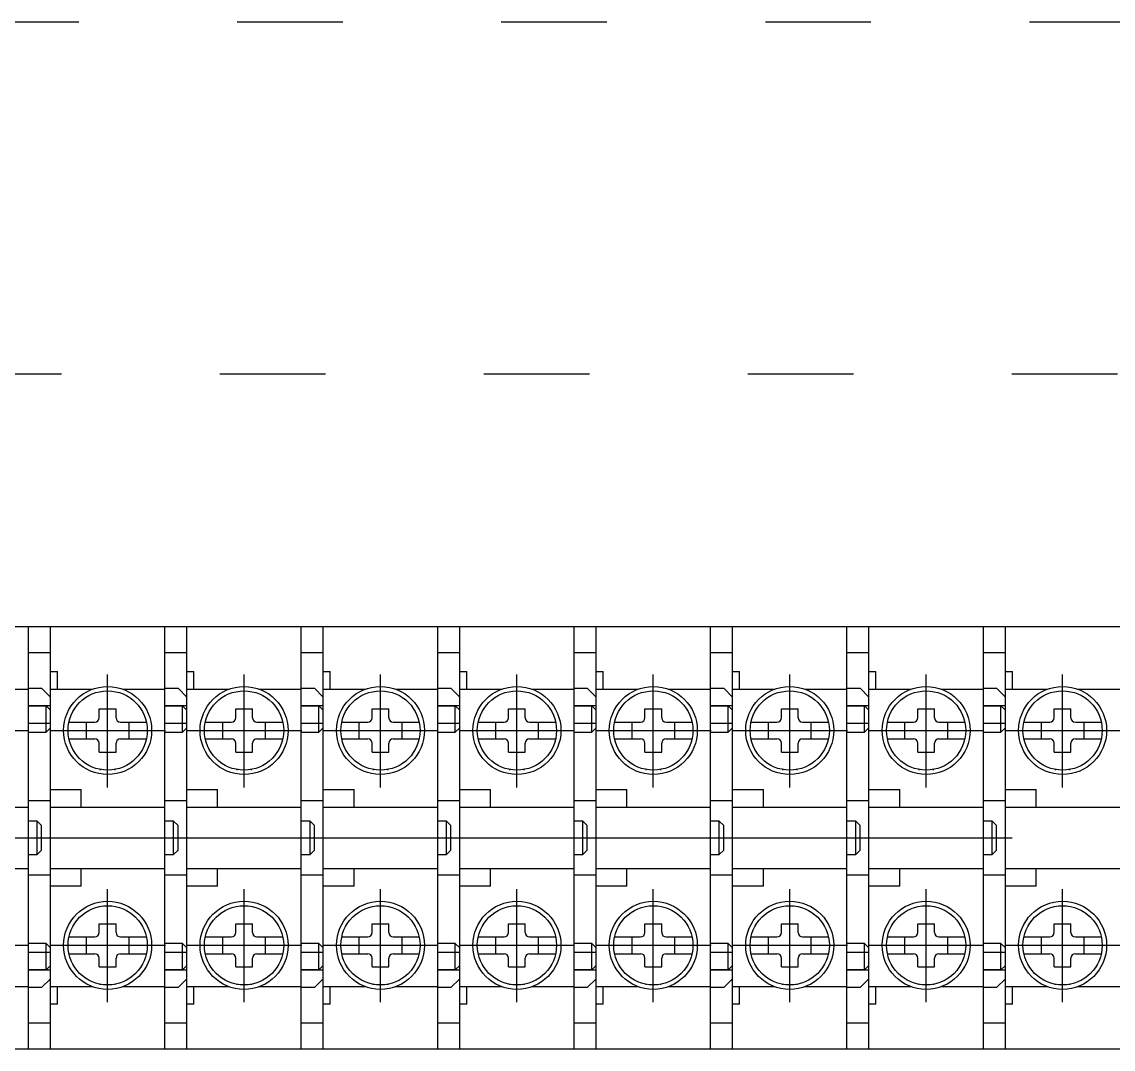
# Model space of a CAD drawing. Header units: millimetres. Extents: x 14879 to 38758, y -20740 to 1136.
# Drawn here: x 35287.6 to 35411.6, y -7659.7 to -7543 of the extents above; entities that cross this region are included whole.
import ezdxf

# ---------------------------------------------------------------- set-up
doc = ezdxf.new("R2010")
doc.units = ezdxf.units.MM
doc.linetypes.add('ACAD_ISO03W100', pattern=[30, 12, -18])
doc.linetypes.add('CENTER', pattern=[50.8, 31.75, -6.35, 6.35, -6.35])

msp = doc.modelspace()

# ---------------------------------------------------------------- linework, layer by layer
at = {"color": 3}
for p, q in [((35272.88, -7611.69), (35288.38, -7611.69)), ((35288.38, -7659.69), (35288.38, -7611.69)), ((35288.38, -7611.69), (35303.88, -7611.69)), ((35288.38, -7659.69), (35288.38, -7611.69)), ((35290.88, -7632.19), (35290.88, -7611.69)), ((35303.88, -7659.69), (35303.88, -7611.69)), ((35303.88, -7611.69), (35319.38, -7611.69)), ((35303.88, -7659.69), (35303.88, -7611.69)), ((35306.38, -7632.19), (35306.38, -7611.69)), ((35319.38, -7659.69), (35319.38, -7611.69)), ((35319.38, -7611.69), (35334.88, -7611.69)), ((35319.38, -7659.69), (35319.38, -7611.69)), ((35321.88, -7632.19), (35321.88, -7611.69)), ((35334.88, -7659.69), (35334.88, -7611.69)), ((35334.88, -7611.69), (35350.38, -7611.69)), ((35334.88, -7659.69), (35334.88, -7611.69)), ((35337.38, -7632.19), (35337.38, -7611.69)), ((35350.38, -7659.69), (35350.38, -7611.69)), ((35350.38, -7611.69), (35365.88, -7611.69)), ((35350.38, -7659.69), (35350.38, -7611.69)), ((35352.88, -7632.19), (35352.88, -7611.69)), ((35365.88, -7659.69), (35365.88, -7611.69)), ((35365.88, -7611.69), (35381.38, -7611.69)), ((35365.88, -7659.69), (35365.88, -7611.69)), ((35368.38, -7632.19), (35368.38, -7611.69)), ((35381.38, -7659.69), (35381.38, -7611.69)), ((35381.38, -7611.69), (35396.88, -7611.69)), ((35381.38, -7659.69), (35381.38, -7611.69)), ((35383.88, -7632.19), (35383.88, -7611.69)), ((35396.88, -7659.69), (35396.88, -7611.69)), ((35396.88, -7659.69), (35396.88, -7611.69)), ((35396.88, -7611.69), (35412.38, -7611.69)), ((35396.88, -7659.69), (35396.88, -7611.69)), ((35399.38, -7632.19), (35399.38, -7611.69)), ((35290.88, -7614.68), (35288.38, -7614.68)), ((35306.38, -7614.68), (35303.88, -7614.68)), ((35321.88, -7614.68), (35319.38, -7614.68)), ((35337.38, -7614.68), (35334.88, -7614.68)), ((35352.88, -7614.68), (35350.38, -7614.68)), ((35368.38, -7614.68), (35365.88, -7614.68)), ((35383.88, -7614.68), (35381.38, -7614.68)), ((35399.38, -7614.68), (35396.88, -7614.68)), ((35290.88, -7616.79), (35291.68, -7616.79)), ((35291.68, -7618.79), (35291.68, -7616.79)), ((35306.38, -7616.79), (35307.18, -7616.79)), ((35307.18, -7618.79), (35307.18, -7616.79)), ((35321.88, -7616.79), (35322.68, -7616.79)), ((35322.68, -7618.79), (35322.68, -7616.79)), ((35337.38, -7616.79), (35338.18, -7616.79)), ((35338.18, -7618.79), (35338.18, -7616.79)), ((35352.88, -7616.79), (35353.68, -7616.79)), ((35353.68, -7618.79), (35353.68, -7616.79)), ((35368.38, -7616.79), (35369.18, -7616.79)), ((35369.18, -7618.79), (35369.18, -7616.79)), ((35383.88, -7616.79), (35384.68, -7616.79)), ((35384.68, -7618.79), (35384.68, -7616.79)), ((35399.38, -7616.79), (35400.18, -7616.79)), ((35400.18, -7618.79), (35400.18, -7616.79)), ((35283.59, -7618.79), (35288.38, -7618.79)), ((35288.38, -7618.69), (35289.88, -7618.69)), ((35290.88, -7619.69), (35289.88, -7618.69)), ((35290.88, -7618.79), (35295.67, -7618.79)), ((35290.88, -7651.69), (35290.88, -7619.69)), ((35299.09, -7618.79), (35303.88, -7618.79)), ((35303.88, -7618.69), (35305.38, -7618.69)), ((35306.38, -7619.69), (35305.38, -7618.69)), ((35306.38, -7618.79), (35311.17, -7618.79)), ((35306.38, -7651.69), (35306.38, -7619.69)), ((35314.59, -7618.79), (35319.38, -7618.79)), ((35319.38, -7618.69), (35320.88, -7618.69)), ((35321.88, -7619.69), (35320.88, -7618.69)), ((35321.88, -7618.79), (35326.67, -7618.79)), ((35321.88, -7651.69), (35321.88, -7619.69)), ((35330.09, -7618.79), (35334.88, -7618.79)), ((35334.88, -7618.69), (35336.38, -7618.69)), ((35337.38, -7619.69), (35336.38, -7618.69)), ((35337.38, -7618.79), (35342.17, -7618.79)), ((35337.38, -7651.69), (35337.38, -7619.69)), ((35345.58, -7618.79), (35350.38, -7618.79)), ((35350.38, -7618.69), (35351.88, -7618.69)), ((35352.88, -7619.69), (35351.88, -7618.69)), ((35352.88, -7618.79), (35357.67, -7618.79)), ((35352.88, -7651.69), (35352.88, -7619.69)), ((35361.08, -7618.79), (35365.88, -7618.79)), ((35365.88, -7618.69), (35367.38, -7618.69)), ((35368.38, -7619.69), (35367.38, -7618.69)), ((35368.38, -7618.79), (35373.17, -7618.79)), ((35368.38, -7651.69), (35368.38, -7619.69)), ((35376.58, -7618.79), (35381.38, -7618.79)), ((35381.38, -7618.69), (35382.88, -7618.69)), ((35383.88, -7619.69), (35382.88, -7618.69)), ((35383.88, -7618.79), (35388.67, -7618.79)), ((35383.88, -7651.69), (35383.88, -7619.69)), ((35392.08, -7618.79), (35396.88, -7618.79)), ((35396.88, -7618.69), (35398.38, -7618.69)), ((35396.88, -7618.69), (35398.38, -7618.69)), ((35399.38, -7619.69), (35398.38, -7618.69)), ((35399.38, -7619.69), (35398.38, -7618.69)), ((35399.38, -7618.79), (35404.17, -7618.79)), ((35399.38, -7651.69), (35399.38, -7619.69)), ((35399.38, -7651.69), (35399.38, -7619.69)), ((35407.58, -7618.79), (35412.38, -7618.79)), ((35288.38, -7620.69), (35290.38, -7620.69)), ((35290.88, -7620.69), (35288.38, -7620.69)), ((35290.38, -7623.69), (35290.38, -7620.69)), ((35290.38, -7620.69), (35290.88, -7621.19)), ((35303.88, -7620.69), (35305.88, -7620.69)), ((35306.38, -7620.69), (35303.88, -7620.69)), ((35305.88, -7623.69), (35305.88, -7620.69)), ((35305.88, -7620.69), (35306.38, -7621.19)), ((35319.38, -7620.69), (35321.38, -7620.69)), ((35321.88, -7620.69), (35319.38, -7620.69)), ((35321.38, -7623.69), (35321.38, -7620.69)), ((35321.38, -7620.69), (35321.88, -7621.19)), ((35334.88, -7620.69), (35336.88, -7620.69)), ((35337.38, -7620.69), (35334.88, -7620.69)), ((35336.88, -7623.69), (35336.88, -7620.69)), ((35336.88, -7620.69), (35337.38, -7621.19)), ((35350.38, -7620.69), (35352.38, -7620.69)), ((35352.88, -7620.69), (35350.38, -7620.69)), ((35352.38, -7623.69), (35352.38, -7620.69)), ((35352.38, -7620.69), (35352.88, -7621.19)), ((35365.88, -7620.69), (35367.88, -7620.69)), ((35368.38, -7620.69), (35365.88, -7620.69)), ((35367.88, -7623.69), (35367.88, -7620.69)), ((35367.88, -7620.69), (35368.38, -7621.19)), ((35381.38, -7620.69), (35383.38, -7620.69)), ((35383.88, -7620.69), (35381.38, -7620.69)), ((35383.38, -7623.69), (35383.38, -7620.69)), ((35383.38, -7620.69), (35383.88, -7621.19)), ((35396.88, -7620.69), (35398.88, -7620.69)), ((35396.88, -7620.69), (35398.88, -7620.69)), ((35399.38, -7620.69), (35396.88, -7620.69)), ((35398.88, -7623.69), (35398.88, -7620.69)), ((35398.88, -7620.69), (35399.38, -7621.19)), ((35398.88, -7623.69), (35398.88, -7620.69)), ((35398.88, -7620.69), (35399.38, -7621.19)), ((35296.43, -7621.04), (35298.33, -7621.04)), ((35296.43, -7622.04), (35296.43, -7621.04)), ((35298.33, -7622.04), (35298.33, -7621.04)), ((35311.93, -7621.04), (35313.83, -7621.04)), ((35311.93, -7622.04), (35311.93, -7621.04)), ((35313.83, -7622.04), (35313.83, -7621.04)), ((35327.43, -7621.04), (35329.33, -7621.04)), ((35327.43, -7622.04), (35327.43, -7621.04)), ((35329.33, -7622.04), (35329.33, -7621.04)), ((35342.93, -7621.04), (35344.83, -7621.04)), ((35342.93, -7622.04), (35342.93, -7621.04)), ((35344.83, -7622.04), (35344.83, -7621.04)), ((35358.43, -7621.04), (35360.33, -7621.04)), ((35358.43, -7622.04), (35358.43, -7621.04)), ((35360.33, -7622.04), (35360.33, -7621.04)), ((35373.93, -7621.04), (35375.83, -7621.04)), ((35373.93, -7622.04), (35373.93, -7621.04)), ((35375.83, -7622.04), (35375.83, -7621.04)), ((35389.43, -7621.04), (35391.33, -7621.04)), ((35389.43, -7622.04), (35389.43, -7621.04)), ((35391.33, -7622.04), (35391.33, -7621.04)), ((35404.93, -7621.04), (35406.83, -7621.04)), ((35404.93, -7622.04), (35404.93, -7621.04)), ((35406.83, -7622.04), (35406.83, -7621.04)), ((35290.88, -7622.69), (35288.38, -7622.69)), ((35290.38, -7623.69), (35290.88, -7623.19)), ((35292.98, -7622.54), (35295.93, -7622.54)), ((35294.93, -7622.54), (35294.93, -7624.44)), ((35298.83, -7622.54), (35301.78, -7622.54)), ((35299.83, -7624.44), (35299.83, -7622.54)), ((35306.38, -7622.69), (35303.88, -7622.69)), ((35305.88, -7623.69), (35306.38, -7623.19)), ((35308.48, -7622.54), (35311.43, -7622.54)), ((35310.43, -7622.54), (35310.43, -7624.44)), ((35314.33, -7622.54), (35317.28, -7622.54)), ((35315.33, -7624.44), (35315.33, -7622.54)), ((35321.88, -7622.69), (35319.38, -7622.69)), ((35321.38, -7623.69), (35321.88, -7623.19)), ((35323.98, -7622.54), (35326.93, -7622.54)), ((35325.93, -7622.54), (35325.93, -7624.44)), ((35329.83, -7622.54), (35332.78, -7622.54)), ((35330.83, -7624.44), (35330.83, -7622.54)), ((35337.38, -7622.69), (35334.88, -7622.69)), ((35336.88, -7623.69), (35337.38, -7623.19)), ((35339.48, -7622.54), (35342.43, -7622.54)), ((35341.43, -7622.54), (35341.43, -7624.44)), ((35345.33, -7622.54), (35348.28, -7622.54)), ((35346.33, -7624.44), (35346.33, -7622.54)), ((35352.88, -7622.69), (35350.38, -7622.69)), ((35352.38, -7623.69), (35352.88, -7623.19)), ((35354.98, -7622.54), (35357.93, -7622.54)), ((35356.93, -7622.54), (35356.93, -7624.44)), ((35360.83, -7622.54), (35363.78, -7622.54)), ((35361.83, -7624.44), (35361.83, -7622.54)), ((35368.38, -7622.69), (35365.88, -7622.69)), ((35367.88, -7623.69), (35368.38, -7623.19)), ((35370.48, -7622.54), (35373.43, -7622.54)), ((35372.43, -7622.54), (35372.43, -7624.44)), ((35376.33, -7622.54), (35379.28, -7622.54)), ((35377.33, -7624.44), (35377.33, -7622.54)), ((35383.88, -7622.69), (35381.38, -7622.69)), ((35383.38, -7623.69), (35383.88, -7623.19)), ((35385.98, -7622.54), (35388.93, -7622.54)), ((35387.93, -7622.54), (35387.93, -7624.44)), ((35391.83, -7622.54), (35394.78, -7622.54)), ((35392.83, -7624.44), (35392.83, -7622.54)), ((35399.38, -7622.69), (35396.88, -7622.69)), ((35398.88, -7623.69), (35399.38, -7623.19)), ((35398.88, -7623.69), (35399.38, -7623.19)), ((35401.48, -7622.54), (35404.43, -7622.54)), ((35403.43, -7622.54), (35403.43, -7624.44)), ((35407.33, -7622.54), (35410.28, -7622.54)), ((35408.33, -7624.44), (35408.33, -7622.54)), ((35288.38, -7623.69), (35290.38, -7623.69)), ((35292.98, -7624.44), (35295.93, -7624.44)), ((35298.83, -7624.44), (35301.78, -7624.44)), ((35303.88, -7623.69), (35305.88, -7623.69)), ((35308.48, -7624.44), (35311.43, -7624.44)), ((35314.33, -7624.44), (35317.28, -7624.44)), ((35319.38, -7623.69), (35321.38, -7623.69)), ((35323.98, -7624.44), (35326.93, -7624.44)), ((35329.83, -7624.44), (35332.78, -7624.44)), ((35334.88, -7623.69), (35336.88, -7623.69)), ((35339.48, -7624.44), (35342.43, -7624.44)), ((35345.33, -7624.44), (35348.28, -7624.44)), ((35350.38, -7623.69), (35352.38, -7623.69)), ((35354.98, -7624.44), (35357.93, -7624.44)), ((35360.83, -7624.44), (35363.78, -7624.44)), ((35365.88, -7623.69), (35367.88, -7623.69)), ((35370.48, -7624.44), (35373.43, -7624.44)), ((35376.33, -7624.44), (35379.28, -7624.44)), ((35381.38, -7623.69), (35383.38, -7623.69)), ((35385.98, -7624.44), (35388.93, -7624.44)), ((35391.83, -7624.44), (35394.78, -7624.44)), ((35396.88, -7623.69), (35398.88, -7623.69)), ((35396.88, -7623.69), (35398.88, -7623.69)), ((35401.48, -7624.44), (35404.43, -7624.44)), ((35407.33, -7624.44), (35410.28, -7624.44)), ((35296.43, -7625.94), (35296.43, -7624.94)), ((35296.43, -7625.94), (35298.33, -7625.94)), ((35298.33, -7625.94), (35298.33, -7624.94)), ((35311.93, -7625.94), (35311.93, -7624.94)), ((35311.93, -7625.94), (35313.83, -7625.94)), ((35313.83, -7625.94), (35313.83, -7624.94)), ((35327.43, -7625.94), (35327.43, -7624.94)), ((35327.43, -7625.94), (35329.33, -7625.94)), ((35329.33, -7625.94), (35329.33, -7624.94)), ((35342.93, -7625.94), (35342.93, -7624.94)), ((35342.93, -7625.94), (35344.83, -7625.94)), ((35344.83, -7625.94), (35344.83, -7624.94)), ((35358.43, -7625.94), (35358.43, -7624.94)), ((35358.43, -7625.94), (35360.33, -7625.94)), ((35360.33, -7625.94), (35360.33, -7624.94)), ((35373.93, -7625.94), (35373.93, -7624.94)), ((35373.93, -7625.94), (35375.83, -7625.94)), ((35375.83, -7625.94), (35375.83, -7624.94)), ((35389.43, -7625.94), (35389.43, -7624.94)), ((35389.43, -7625.94), (35391.33, -7625.94)), ((35391.33, -7625.94), (35391.33, -7624.94)), ((35404.93, -7625.94), (35404.93, -7624.94)), ((35404.93, -7625.94), (35406.83, -7625.94)), ((35406.83, -7625.94), (35406.83, -7624.94)), ((35296.58, -7627.99), (35296.58, -7627.91)), ((35298.18, -7627.91), (35298.18, -7627.99)), ((35312.08, -7627.99), (35312.08, -7627.91)), ((35313.68, -7627.91), (35313.68, -7627.99)), ((35327.58, -7627.99), (35327.58, -7627.91)), ((35329.18, -7627.91), (35329.18, -7627.99)), ((35343.08, -7627.99), (35343.08, -7627.91)), ((35344.68, -7627.91), (35344.68, -7627.99)), ((35358.58, -7627.99), (35358.58, -7627.91)), ((35360.18, -7627.91), (35360.18, -7627.99)), ((35374.08, -7627.99), (35374.08, -7627.91)), ((35375.68, -7627.91), (35375.68, -7627.99)), ((35389.58, -7627.99), (35389.58, -7627.91)), ((35391.18, -7627.91), (35391.18, -7627.99)), ((35405.08, -7627.99), (35405.08, -7627.91)), ((35406.68, -7627.91), (35406.68, -7627.99)), ((35290.88, -7630.19), (35294.38, -7630.19)), ((35294.38, -7632.19), (35294.38, -7630.19)), ((35306.38, -7630.19), (35309.88, -7630.19)), ((35309.88, -7632.19), (35309.88, -7630.19)), ((35321.88, -7630.19), (35325.38, -7630.19)), ((35325.38, -7632.19), (35325.38, -7630.19)), ((35337.38, -7630.19), (35340.88, -7630.19)), ((35340.88, -7632.19), (35340.88, -7630.19)), ((35352.88, -7630.19), (35356.38, -7630.19)), ((35356.38, -7632.19), (35356.38, -7630.19)), ((35368.38, -7630.19), (35371.88, -7630.19)), ((35371.88, -7632.19), (35371.88, -7630.19)), ((35383.88, -7630.19), (35387.38, -7630.19)), ((35387.38, -7632.19), (35387.38, -7630.19)), ((35399.38, -7630.19), (35402.88, -7630.19)), ((35402.88, -7632.19), (35402.88, -7630.19)), ((35290.88, -7631.49), (35288.38, -7631.49)), ((35306.38, -7631.49), (35303.88, -7631.49)), ((35321.88, -7631.49), (35319.38, -7631.49)), ((35337.38, -7631.49), (35334.88, -7631.49)), ((35352.88, -7631.49), (35350.38, -7631.49)), ((35368.38, -7631.49), (35365.88, -7631.49)), ((35383.88, -7631.49), (35381.38, -7631.49)), ((35399.38, -7631.49), (35396.88, -7631.49)), ((35275.38, -7632.19), (35288.38, -7632.19)), ((35290.88, -7632.19), (35303.88, -7632.19)), ((35306.38, -7632.19), (35319.38, -7632.19)), ((35321.88, -7632.19), (35334.88, -7632.19)), ((35337.38, -7632.19), (35350.38, -7632.19)), ((35352.88, -7632.19), (35365.88, -7632.19)), ((35368.38, -7632.19), (35381.38, -7632.19)), ((35383.88, -7632.19), (35396.88, -7632.19)), ((35399.38, -7632.19), (35412.38, -7632.19)), ((35289.38, -7633.79), (35288.38, -7633.79)), ((35289.38, -7637.58), (35289.38, -7633.79)), ((35289.38, -7633.79), (35289.88, -7634.29)), ((35289.88, -7637.08), (35289.88, -7634.29)), ((35304.88, -7633.79), (35303.88, -7633.79)), ((35304.88, -7637.58), (35304.88, -7633.79)), ((35304.88, -7633.79), (35305.38, -7634.29)), ((35305.38, -7637.08), (35305.38, -7634.29)), ((35320.38, -7633.79), (35319.38, -7633.79)), ((35320.38, -7637.58), (35320.38, -7633.79)), ((35320.38, -7633.79), (35320.88, -7634.29)), ((35320.88, -7637.08), (35320.88, -7634.29)), ((35335.88, -7633.79), (35334.88, -7633.79)), ((35335.88, -7637.58), (35335.88, -7633.79)), ((35335.88, -7633.79), (35336.38, -7634.29)), ((35336.38, -7637.08), (35336.38, -7634.29)), ((35351.38, -7633.79), (35350.38, -7633.79)), ((35351.38, -7637.58), (35351.38, -7633.79)), ((35351.38, -7633.79), (35351.88, -7634.29)), ((35351.88, -7637.08), (35351.88, -7634.29)), ((35366.88, -7633.79), (35365.88, -7633.79)), ((35366.88, -7637.58), (35366.88, -7633.79)), ((35366.88, -7633.79), (35367.38, -7634.29)), ((35367.38, -7637.08), (35367.38, -7634.29)), ((35382.38, -7633.79), (35381.38, -7633.79)), ((35382.38, -7637.58), (35382.38, -7633.79)), ((35382.38, -7633.79), (35382.88, -7634.29)), ((35382.88, -7637.08), (35382.88, -7634.29)), ((35397.88, -7633.79), (35396.88, -7633.79)), ((35397.88, -7633.79), (35396.88, -7633.79)), ((35397.88, -7637.58), (35397.88, -7633.79)), ((35397.88, -7633.79), (35398.38, -7634.29)), ((35397.88, -7637.58), (35397.88, -7633.79)), ((35397.88, -7633.79), (35398.38, -7634.29)), ((35398.38, -7637.08), (35398.38, -7634.29)), ((35398.38, -7637.08), (35398.38, -7634.29)), ((35289.88, -7637.08), (35289.38, -7637.58)), ((35305.38, -7637.08), (35304.88, -7637.58)), ((35320.88, -7637.08), (35320.38, -7637.58)), ((35336.38, -7637.08), (35335.88, -7637.58)), ((35351.88, -7637.08), (35351.38, -7637.58)), ((35367.38, -7637.08), (35366.88, -7637.58)), ((35382.88, -7637.08), (35382.38, -7637.58)), ((35398.38, -7637.08), (35397.88, -7637.58)), ((35398.38, -7637.08), (35397.88, -7637.58)), ((35288.38, -7637.58), (35289.38, -7637.58)), ((35303.88, -7637.58), (35304.88, -7637.58)), ((35319.38, -7637.58), (35320.38, -7637.58)), ((35334.88, -7637.58), (35335.88, -7637.58)), ((35350.38, -7637.58), (35351.38, -7637.58)), ((35365.88, -7637.58), (35366.88, -7637.58)), ((35381.38, -7637.58), (35382.38, -7637.58)), ((35396.88, -7637.58), (35397.88, -7637.58)), ((35396.88, -7637.58), (35397.88, -7637.58)), ((35288.38, -7639.19), (35275.38, -7639.19)), ((35303.88, -7639.19), (35290.88, -7639.19)), ((35290.88, -7659.69), (35290.88, -7639.19)), ((35294.38, -7641.19), (35294.38, -7639.19)), ((35319.38, -7639.19), (35306.38, -7639.19)), ((35306.38, -7659.69), (35306.38, -7639.19)), ((35309.88, -7641.19), (35309.88, -7639.19)), ((35334.88, -7639.19), (35321.88, -7639.19)), ((35321.88, -7659.69), (35321.88, -7639.19)), ((35325.38, -7641.19), (35325.38, -7639.19)), ((35350.38, -7639.19), (35337.38, -7639.19)), ((35337.38, -7659.69), (35337.38, -7639.19)), ((35340.88, -7641.19), (35340.88, -7639.19)), ((35365.88, -7639.19), (35352.88, -7639.19)), ((35352.88, -7659.69), (35352.88, -7639.19)), ((35356.38, -7641.19), (35356.38, -7639.19)), ((35381.38, -7639.19), (35368.38, -7639.19)), ((35368.38, -7659.69), (35368.38, -7639.19)), ((35371.88, -7641.19), (35371.88, -7639.19)), ((35396.88, -7639.19), (35383.88, -7639.19)), ((35383.88, -7659.69), (35383.88, -7639.19)), ((35387.38, -7641.19), (35387.38, -7639.19)), ((35412.38, -7639.19), (35399.38, -7639.19)), ((35399.38, -7659.69), (35399.38, -7639.19)), ((35402.88, -7641.19), (35402.88, -7639.19)), ((35288.38, -7639.89), (35290.88, -7639.89)), ((35303.88, -7639.89), (35306.38, -7639.89)), ((35319.38, -7639.89), (35321.88, -7639.89)), ((35334.88, -7639.89), (35337.38, -7639.89)), ((35350.38, -7639.89), (35352.88, -7639.89)), ((35365.88, -7639.89), (35368.38, -7639.89)), ((35381.38, -7639.89), (35383.88, -7639.89)), ((35396.88, -7639.89), (35399.38, -7639.89)), ((35294.38, -7641.19), (35290.88, -7641.19)), ((35309.88, -7641.19), (35306.38, -7641.19)), ((35325.38, -7641.19), (35321.88, -7641.19)), ((35340.88, -7641.19), (35337.38, -7641.19)), ((35356.38, -7641.19), (35352.88, -7641.19)), ((35371.88, -7641.19), (35368.38, -7641.19)), ((35387.38, -7641.19), (35383.88, -7641.19)), ((35402.88, -7641.19), (35399.38, -7641.19)), ((35296.43, -7645.44), (35298.33, -7645.44)), ((35296.43, -7646.44), (35296.43, -7645.44)), ((35298.33, -7646.44), (35298.33, -7645.44)), ((35311.93, -7645.44), (35313.83, -7645.44)), ((35311.93, -7646.44), (35311.93, -7645.44)), ((35313.83, -7646.44), (35313.83, -7645.44)), ((35327.43, -7645.44), (35329.33, -7645.44)), ((35327.43, -7646.44), (35327.43, -7645.44)), ((35329.33, -7646.44), (35329.33, -7645.44)), ((35342.93, -7645.44), (35344.83, -7645.44)), ((35342.93, -7646.44), (35342.93, -7645.44)), ((35344.83, -7646.44), (35344.83, -7645.44)), ((35358.43, -7645.44), (35360.33, -7645.44)), ((35358.43, -7646.44), (35358.43, -7645.44)), ((35360.33, -7646.44), (35360.33, -7645.44)), ((35373.93, -7645.44), (35375.83, -7645.44)), ((35373.93, -7646.44), (35373.93, -7645.44)), ((35375.83, -7646.44), (35375.83, -7645.44)), ((35389.43, -7645.44), (35391.33, -7645.44)), ((35389.43, -7646.44), (35389.43, -7645.44)), ((35391.33, -7646.44), (35391.33, -7645.44)), ((35404.93, -7645.44), (35406.83, -7645.44)), ((35404.93, -7646.44), (35404.93, -7645.44)), ((35406.83, -7646.44), (35406.83, -7645.44)), ((35292.98, -7646.94), (35295.93, -7646.94)), ((35294.93, -7646.94), (35294.93, -7648.84)), ((35298.83, -7646.94), (35301.78, -7646.94)), ((35299.83, -7648.84), (35299.83, -7646.94)), ((35308.48, -7646.94), (35311.43, -7646.94)), ((35310.43, -7646.94), (35310.43, -7648.84)), ((35314.33, -7646.94), (35317.28, -7646.94)), ((35315.33, -7648.84), (35315.33, -7646.94)), ((35323.98, -7646.94), (35326.93, -7646.94)), ((35325.93, -7646.94), (35325.93, -7648.84)), ((35329.83, -7646.94), (35332.78, -7646.94)), ((35330.83, -7648.84), (35330.83, -7646.94)), ((35339.48, -7646.94), (35342.43, -7646.94)), ((35341.43, -7646.94), (35341.43, -7648.84)), ((35345.33, -7646.94), (35348.28, -7646.94)), ((35346.33, -7648.84), (35346.33, -7646.94)), ((35354.98, -7646.94), (35357.93, -7646.94)), ((35356.93, -7646.94), (35356.93, -7648.84)), ((35360.83, -7646.94), (35363.78, -7646.94)), ((35361.83, -7648.84), (35361.83, -7646.94)), ((35370.48, -7646.94), (35373.43, -7646.94)), ((35372.43, -7646.94), (35372.43, -7648.84)), ((35376.33, -7646.94), (35379.28, -7646.94)), ((35377.33, -7648.84), (35377.33, -7646.94)), ((35385.98, -7646.94), (35388.93, -7646.94)), ((35387.93, -7646.94), (35387.93, -7648.84)), ((35391.83, -7646.94), (35394.78, -7646.94)), ((35392.83, -7648.84), (35392.83, -7646.94)), ((35401.48, -7646.94), (35404.43, -7646.94)), ((35403.43, -7646.94), (35403.43, -7648.84)), ((35407.33, -7646.94), (35410.28, -7646.94)), ((35408.33, -7648.84), (35408.33, -7646.94)), ((35290.38, -7647.69), (35288.38, -7647.69)), ((35290.88, -7648.18), (35290.38, -7647.68)), ((35290.38, -7650.69), (35290.38, -7647.69)), ((35305.88, -7647.69), (35303.88, -7647.69)), ((35306.38, -7648.18), (35305.88, -7647.68)), ((35305.88, -7650.69), (35305.88, -7647.69)), ((35321.38, -7647.69), (35319.38, -7647.69)), ((35321.88, -7648.18), (35321.38, -7647.68)), ((35321.38, -7650.69), (35321.38, -7647.69)), ((35336.88, -7647.69), (35334.88, -7647.69)), ((35337.38, -7648.18), (35336.88, -7647.68)), ((35336.88, -7650.69), (35336.88, -7647.69)), ((35352.38, -7647.69), (35350.38, -7647.69)), ((35352.88, -7648.18), (35352.38, -7647.68)), ((35352.38, -7650.69), (35352.38, -7647.69)), ((35367.88, -7647.69), (35365.88, -7647.69)), ((35368.38, -7648.18), (35367.88, -7647.68)), ((35367.88, -7650.69), (35367.88, -7647.69)), ((35383.38, -7647.69), (35381.38, -7647.69)), ((35383.88, -7648.18), (35383.38, -7647.68)), ((35383.38, -7650.69), (35383.38, -7647.69)), ((35398.88, -7647.69), (35396.88, -7647.69)), ((35398.88, -7647.69), (35396.88, -7647.69)), ((35399.38, -7648.18), (35398.88, -7647.68)), ((35399.38, -7648.18), (35398.88, -7647.68)), ((35398.88, -7650.69), (35398.88, -7647.69)), ((35398.88, -7650.69), (35398.88, -7647.69)), ((35288.38, -7648.68), (35290.88, -7648.68)), ((35292.98, -7648.84), (35295.93, -7648.84)), ((35296.43, -7650.34), (35296.43, -7649.34)), ((35298.33, -7650.34), (35298.33, -7649.34)), ((35298.83, -7648.84), (35301.78, -7648.84)), ((35303.88, -7648.68), (35306.38, -7648.68)), ((35308.48, -7648.84), (35311.43, -7648.84)), ((35311.93, -7650.34), (35311.93, -7649.34)), ((35313.83, -7650.34), (35313.83, -7649.34)), ((35314.33, -7648.84), (35317.28, -7648.84)), ((35319.38, -7648.68), (35321.88, -7648.68)), ((35323.98, -7648.84), (35326.93, -7648.84)), ((35327.43, -7650.34), (35327.43, -7649.34)), ((35329.33, -7650.34), (35329.33, -7649.34)), ((35329.83, -7648.84), (35332.78, -7648.84)), ((35334.88, -7648.68), (35337.38, -7648.68)), ((35339.48, -7648.84), (35342.43, -7648.84)), ((35342.93, -7650.34), (35342.93, -7649.34)), ((35344.83, -7650.34), (35344.83, -7649.34)), ((35345.33, -7648.84), (35348.28, -7648.84)), ((35350.38, -7648.68), (35352.88, -7648.68)), ((35354.98, -7648.84), (35357.93, -7648.84)), ((35358.43, -7650.34), (35358.43, -7649.34)), ((35360.33, -7650.34), (35360.33, -7649.34)), ((35360.83, -7648.84), (35363.78, -7648.84)), ((35365.88, -7648.68), (35368.38, -7648.68)), ((35370.48, -7648.84), (35373.43, -7648.84)), ((35373.93, -7650.34), (35373.93, -7649.34)), ((35375.83, -7650.34), (35375.83, -7649.34)), ((35376.33, -7648.84), (35379.28, -7648.84)), ((35381.38, -7648.68), (35383.88, -7648.68)), ((35385.98, -7648.84), (35388.93, -7648.84)), ((35389.43, -7650.34), (35389.43, -7649.34)), ((35391.33, -7650.34), (35391.33, -7649.34)), ((35391.83, -7648.84), (35394.78, -7648.84)), ((35396.88, -7648.68), (35399.38, -7648.68)), ((35401.48, -7648.84), (35404.43, -7648.84)), ((35404.93, -7650.34), (35404.93, -7649.34)), ((35406.83, -7650.34), (35406.83, -7649.34)), ((35407.33, -7648.84), (35410.28, -7648.84)), ((35290.38, -7650.69), (35288.38, -7650.69)), ((35288.38, -7650.69), (35290.88, -7650.69)), ((35290.88, -7650.19), (35290.38, -7650.68)), ((35296.43, -7650.34), (35298.33, -7650.34)), ((35305.88, -7650.69), (35303.88, -7650.69)), ((35303.88, -7650.69), (35306.38, -7650.69)), ((35306.38, -7650.19), (35305.88, -7650.68)), ((35311.93, -7650.34), (35313.83, -7650.34)), ((35321.38, -7650.69), (35319.38, -7650.69)), ((35319.38, -7650.69), (35321.88, -7650.69)), ((35321.88, -7650.19), (35321.38, -7650.68)), ((35327.43, -7650.34), (35329.33, -7650.34)), ((35336.88, -7650.69), (35334.88, -7650.69)), ((35334.88, -7650.69), (35337.38, -7650.69)), ((35337.38, -7650.19), (35336.88, -7650.68)), ((35342.93, -7650.34), (35344.83, -7650.34)), ((35352.38, -7650.69), (35350.38, -7650.69)), ((35350.38, -7650.69), (35352.88, -7650.69)), ((35352.88, -7650.19), (35352.38, -7650.68)), ((35358.43, -7650.34), (35360.33, -7650.34)), ((35367.88, -7650.69), (35365.88, -7650.69)), ((35365.88, -7650.69), (35368.38, -7650.69)), ((35368.38, -7650.19), (35367.88, -7650.68)), ((35373.93, -7650.34), (35375.83, -7650.34)), ((35383.38, -7650.69), (35381.38, -7650.69)), ((35381.38, -7650.69), (35383.88, -7650.69)), ((35383.88, -7650.19), (35383.38, -7650.68)), ((35389.43, -7650.34), (35391.33, -7650.34)), ((35398.88, -7650.69), (35396.88, -7650.69)), ((35398.88, -7650.69), (35396.88, -7650.69)), ((35396.88, -7650.69), (35399.38, -7650.69)), ((35399.38, -7650.19), (35398.88, -7650.68)), ((35399.38, -7650.19), (35398.88, -7650.68)), ((35404.93, -7650.34), (35406.83, -7650.34)), ((35289.88, -7652.68), (35290.88, -7651.68)), ((35305.38, -7652.68), (35306.38, -7651.68)), ((35320.88, -7652.68), (35321.88, -7651.68)), ((35336.38, -7652.68), (35337.38, -7651.68)), ((35351.88, -7652.68), (35352.88, -7651.68)), ((35367.38, -7652.68), (35368.38, -7651.68)), ((35382.88, -7652.68), (35383.88, -7651.68)), ((35398.38, -7652.68), (35399.38, -7651.68)), ((35398.38, -7652.68), (35399.38, -7651.68)), ((35288.38, -7652.59), (35283.59, -7652.59)), ((35289.88, -7652.69), (35288.38, -7652.69)), ((35295.67, -7652.59), (35290.88, -7652.59)), ((35291.68, -7654.59), (35291.68, -7652.59)), ((35296.58, -7652.39), (35296.58, -7652.31)), ((35298.18, -7652.31), (35298.18, -7652.39)), ((35303.88, -7652.59), (35299.09, -7652.59)), ((35305.38, -7652.69), (35303.88, -7652.69)), ((35311.17, -7652.59), (35306.38, -7652.59)), ((35307.18, -7654.59), (35307.18, -7652.59)), ((35312.08, -7652.39), (35312.08, -7652.31)), ((35313.68, -7652.31), (35313.68, -7652.39)), ((35319.38, -7652.59), (35314.59, -7652.59)), ((35320.88, -7652.69), (35319.38, -7652.69)), ((35326.67, -7652.59), (35321.88, -7652.59)), ((35322.68, -7654.59), (35322.68, -7652.59)), ((35327.58, -7652.39), (35327.58, -7652.31)), ((35329.18, -7652.31), (35329.18, -7652.39)), ((35334.88, -7652.59), (35330.09, -7652.59)), ((35336.38, -7652.69), (35334.88, -7652.69)), ((35342.17, -7652.59), (35337.38, -7652.59)), ((35338.18, -7654.59), (35338.18, -7652.59)), ((35343.08, -7652.39), (35343.08, -7652.31)), ((35344.68, -7652.31), (35344.68, -7652.39)), ((35350.38, -7652.59), (35345.58, -7652.59)), ((35351.88, -7652.69), (35350.38, -7652.69)), ((35357.67, -7652.59), (35352.88, -7652.59)), ((35353.68, -7654.59), (35353.68, -7652.59)), ((35358.58, -7652.39), (35358.58, -7652.31)), ((35360.18, -7652.31), (35360.18, -7652.39)), ((35365.88, -7652.59), (35361.08, -7652.59)), ((35367.38, -7652.69), (35365.88, -7652.69)), ((35373.17, -7652.59), (35368.38, -7652.59)), ((35369.18, -7654.59), (35369.18, -7652.59)), ((35374.08, -7652.39), (35374.08, -7652.31)), ((35375.68, -7652.31), (35375.68, -7652.39)), ((35381.38, -7652.59), (35376.58, -7652.59)), ((35382.88, -7652.69), (35381.38, -7652.69)), ((35388.67, -7652.59), (35383.88, -7652.59)), ((35384.68, -7654.59), (35384.68, -7652.59)), ((35389.58, -7652.39), (35389.58, -7652.31)), ((35391.18, -7652.31), (35391.18, -7652.39)), ((35396.88, -7652.59), (35392.08, -7652.59)), ((35398.38, -7652.69), (35396.88, -7652.69)), ((35398.38, -7652.69), (35396.88, -7652.69)), ((35404.17, -7652.59), (35399.38, -7652.59)), ((35400.18, -7654.59), (35400.18, -7652.59)), ((35405.08, -7652.39), (35405.08, -7652.31)), ((35406.68, -7652.31), (35406.68, -7652.39)), ((35412.38, -7652.59), (35407.58, -7652.59)), ((35291.68, -7654.59), (35290.88, -7654.59)), ((35307.18, -7654.59), (35306.38, -7654.59)), ((35322.68, -7654.59), (35321.88, -7654.59)), ((35338.18, -7654.59), (35337.38, -7654.59)), ((35353.68, -7654.59), (35352.88, -7654.59)), ((35369.18, -7654.59), (35368.38, -7654.59)), ((35384.68, -7654.59), (35383.88, -7654.59)), ((35400.18, -7654.59), (35399.38, -7654.59)), ((35288.38, -7656.69), (35290.88, -7656.69)), ((35303.88, -7656.69), (35306.38, -7656.69)), ((35319.38, -7656.69), (35321.88, -7656.69)), ((35334.88, -7656.69), (35337.38, -7656.69)), ((35350.38, -7656.69), (35352.88, -7656.69)), ((35365.88, -7656.69), (35368.38, -7656.69)), ((35381.38, -7656.69), (35383.88, -7656.69)), ((35396.88, -7656.69), (35399.38, -7656.69)), ((35288.38, -7659.69), (35272.88, -7659.69)), ((35303.88, -7659.69), (35288.38, -7659.69)), ((35319.38, -7659.69), (35303.88, -7659.69)), ((35334.88, -7659.69), (35319.38, -7659.69)), ((35350.38, -7659.69), (35334.88, -7659.69)), ((35365.88, -7659.69), (35350.38, -7659.69)), ((35381.38, -7659.69), (35365.88, -7659.69)), ((35396.88, -7659.69), (35381.38, -7659.69)), ((35412.38, -7659.69), (35396.88, -7659.69))]:
    msp.add_line(p, q, dxfattribs=at)
at = {"color": 3, "linetype": 'CENTER'}
for p, q in [((35297.38, -7629.95), (35297.38, -7617.13)), ((35312.88, -7629.95), (35312.88, -7617.13)), ((35328.38, -7629.95), (35328.38, -7617.13)), ((35343.88, -7629.95), (35343.88, -7617.13)), ((35359.38, -7629.95), (35359.38, -7617.13)), ((35374.88, -7629.95), (35374.88, -7617.13)), ((35390.38, -7629.95), (35390.38, -7617.13)), ((35405.88, -7629.95), (35405.88, -7617.13)), ((35275.42, -7623.49), (35288.44, -7623.49)), ((35290.92, -7623.49), (35303.94, -7623.49)), ((35306.42, -7623.49), (35319.44, -7623.49)), ((35321.92, -7623.49), (35334.94, -7623.49)), ((35337.42, -7623.49), (35350.44, -7623.49)), ((35352.92, -7623.49), (35365.94, -7623.49)), ((35368.42, -7623.49), (35381.44, -7623.49)), ((35383.92, -7623.49), (35396.94, -7623.49)), ((35399.42, -7623.49), (35412.44, -7623.49)), ((35271.34, -7635.69), (35291.65, -7635.69)), ((35286.84, -7635.69), (35307.15, -7635.69)), ((35302.34, -7635.69), (35322.65, -7635.69)), ((35317.84, -7635.69), (35338.15, -7635.69)), ((35333.34, -7635.69), (35353.65, -7635.69)), ((35348.84, -7635.69), (35369.15, -7635.69)), ((35364.34, -7635.69), (35384.65, -7635.69)), ((35379.84, -7635.69), (35400.15, -7635.69)), ((35297.38, -7654.35), (35297.38, -7641.53)), ((35312.88, -7654.35), (35312.88, -7641.53)), ((35328.38, -7654.35), (35328.38, -7641.53)), ((35343.88, -7654.35), (35343.88, -7641.53)), ((35359.38, -7654.35), (35359.38, -7641.53)), ((35374.88, -7654.35), (35374.88, -7641.53)), ((35390.38, -7654.35), (35390.38, -7641.53)), ((35405.88, -7654.35), (35405.88, -7641.53)), ((35275.42, -7647.89), (35288.44, -7647.89)), ((35290.92, -7647.89), (35303.94, -7647.89)), ((35306.42, -7647.89), (35319.44, -7647.89)), ((35321.92, -7647.89), (35334.94, -7647.89)), ((35337.42, -7647.89), (35350.44, -7647.89)), ((35352.92, -7647.89), (35365.94, -7647.89)), ((35368.42, -7647.89), (35381.44, -7647.89)), ((35383.92, -7647.89), (35396.94, -7647.89)), ((35399.42, -7647.89), (35412.44, -7647.89))]:
    msp.add_line(p, q, dxfattribs=at)
at = {"color": 1, "linetype": 'ACAD_ISO03W100'}
msp.add_lwpolyline([(35012.11, -7583), (35012.11, -7543), (35622.12, -7543), (35622.12, -7583)], close=True, dxfattribs=at)
at = {"color": 3}
for centre, radius in [((35297.38, -7623.49), 5), ((35312.88, -7623.49), 5), ((35328.38, -7623.49), 5), ((35343.88, -7623.49), 5), ((35359.38, -7623.49), 5), ((35374.88, -7623.49), 5), ((35390.38, -7623.49), 5), ((35405.88, -7623.49), 5), ((35297.38, -7623.49), 4.5), ((35312.88, -7623.49), 4.5), ((35328.38, -7623.49), 4.5), ((35343.88, -7623.49), 4.5), ((35359.38, -7623.49), 4.5), ((35374.88, -7623.49), 4.5), ((35390.38, -7623.49), 4.5), ((35405.88, -7623.49), 4.5), ((35297.38, -7647.89), 5), ((35312.88, -7647.89), 5), ((35328.38, -7647.89), 5), ((35343.88, -7647.89), 5), ((35359.38, -7647.89), 5), ((35374.88, -7647.89), 5), ((35390.38, -7647.89), 5), ((35405.88, -7647.89), 5), ((35297.38, -7647.89), 4.5), ((35312.88, -7647.89), 4.5), ((35328.38, -7647.89), 4.5), ((35343.88, -7647.89), 4.5), ((35359.38, -7647.89), 4.5), ((35374.88, -7647.89), 4.5), ((35390.38, -7647.89), 4.5), ((35405.88, -7647.89), 4.5)]:
    msp.add_circle(centre, radius, dxfattribs=at)
for centre, start, end in [((35295.93, -7622.04), 270, 0), ((35298.83, -7622.04), 180, 270), ((35311.43, -7622.04), 270, 0), ((35314.33, -7622.04), 180, 270), ((35326.93, -7622.04), 270, 0), ((35329.83, -7622.04), 180, 270), ((35342.43, -7622.04), 270, 0), ((35345.33, -7622.04), 180, 270), ((35357.93, -7622.04), 270, 0), ((35360.83, -7622.04), 180, 270), ((35373.43, -7622.04), 270, 0), ((35376.33, -7622.04), 180, 270), ((35388.93, -7622.04), 270, 0), ((35391.83, -7622.04), 180, 270), ((35404.43, -7622.04), 270, 0), ((35407.33, -7622.04), 180, 270), ((35295.93, -7624.94), 0, 90), ((35298.83, -7624.94), 90, 180), ((35311.43, -7624.94), 0, 90), ((35314.33, -7624.94), 90, 180), ((35326.93, -7624.94), 0, 90), ((35329.83, -7624.94), 90, 180), ((35342.43, -7624.94), 0, 90), ((35345.33, -7624.94), 90, 180), ((35357.93, -7624.94), 0, 90), ((35360.83, -7624.94), 90, 180), ((35373.43, -7624.94), 0, 90), ((35376.33, -7624.94), 90, 180), ((35388.93, -7624.94), 0, 90), ((35391.83, -7624.94), 90, 180), ((35404.43, -7624.94), 0, 90), ((35407.33, -7624.94), 90, 180), ((35295.93, -7646.44), 270, 0), ((35298.83, -7646.44), 180, 270), ((35311.43, -7646.44), 270, 0), ((35314.33, -7646.44), 180, 270), ((35326.93, -7646.44), 270, 0), ((35329.83, -7646.44), 180, 270), ((35342.43, -7646.44), 270, 0), ((35345.33, -7646.44), 180, 270), ((35357.93, -7646.44), 270, 0), ((35360.83, -7646.44), 180, 270), ((35373.43, -7646.44), 270, 0), ((35376.33, -7646.44), 180, 270), ((35388.93, -7646.44), 270, 0), ((35391.83, -7646.44), 180, 270), ((35404.43, -7646.44), 270, 0), ((35407.33, -7646.44), 180, 270), ((35295.93, -7649.34), 0, 90), ((35298.83, -7649.34), 90, 180), ((35311.43, -7649.34), 0, 90), ((35314.33, -7649.34), 90, 180), ((35326.93, -7649.34), 0, 90), ((35329.83, -7649.34), 90, 180), ((35342.43, -7649.34), 0, 90), ((35345.33, -7649.34), 90, 180), ((35357.93, -7649.34), 0, 90), ((35360.83, -7649.34), 90, 180), ((35373.43, -7649.34), 0, 90), ((35376.33, -7649.34), 90, 180), ((35388.93, -7649.34), 0, 90), ((35391.83, -7649.34), 90, 180), ((35404.43, -7649.34), 0, 90), ((35407.33, -7649.34), 90, 180)]:
    msp.add_arc(centre, 0.5, start, end, dxfattribs=at)

doc.saveas('drawing.dxf')
